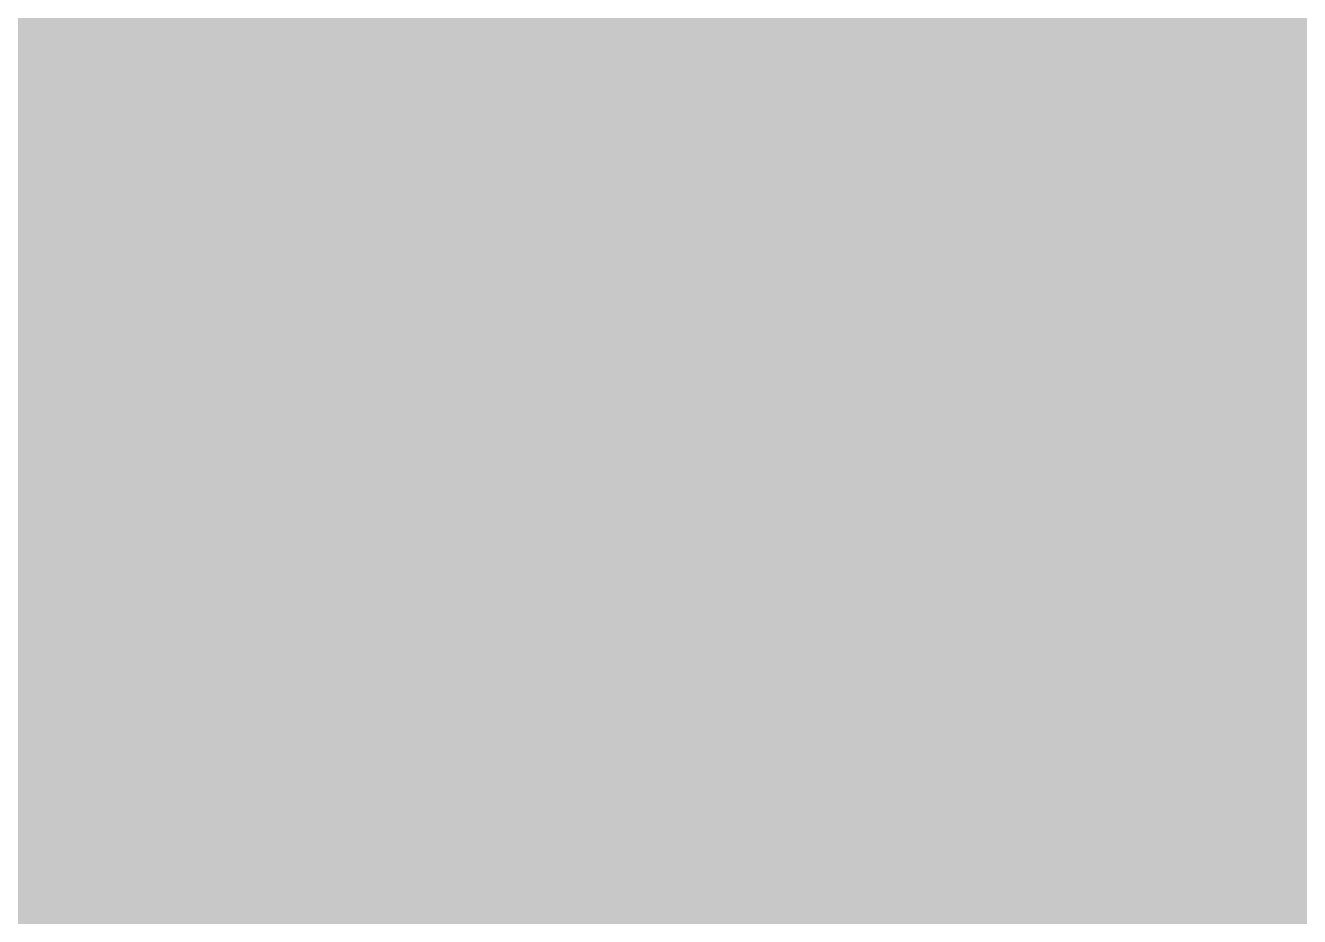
# Model space of a CAD drawing. Header units: inches. Extents: x -3 to 117, y 0 to 53.
# Drawn here: x 6.889 to 7.456, y 30.416 to 30.813 of the extents above; entities that cross this region are included whole.
import ezdxf

# ---------------------------------------------------------------- set-up
doc = ezdxf.new("R2010")
doc.units = ezdxf.units.IN
for name, color, linetype in [('Bottom Layer', 5, 'Continuous'), ('Bottom Solder', 6, 'Continuous'), ('GND', 76, 'Continuous'), ('Multi-Layer', 9, 'Continuous'), ('Power', 16, 'Continuous'), ('Top Layer', 1, 'Continuous'), ('Top Overlay', 2, 'Continuous'), ('Top Solder', 216, 'Continuous')]:
    doc.layers.add(name, color=color, linetype=linetype)

# ---------------------------------------------------------------- blocks, each defined once
blk = doc.blocks.new('CONN_TH_3P_P2_00_TE_292253_3_52')
at = {"layer": 'Bottom Layer'}
h = blk.add_hatch(color=5, dxfattribs=at)
edge = h.paths.add_edge_path()
edge.add_arc((-0.0254, 0), 0.762, 0, 360)
at = {"layer": 'Bottom Solder'}
h = blk.add_hatch(color=6, dxfattribs=at)
edge = h.paths.add_edge_path()
edge.add_arc((-0.0254, 0), 0.8636, 0, 360)
at = {"layer": 'GND'}
h = blk.add_hatch(color=76, dxfattribs=at)
edge = h.paths.add_edge_path()
edge.add_arc((-0.0254, 0), 0.762, 0, 360)
at = {"layer": 'Multi-Layer'}
h = blk.add_hatch(color=9, dxfattribs=at)
edge = h.paths.add_edge_path()
edge.add_arc((-0.0254, 0), 0.762, 0, 360)
at = {"layer": 'Power'}
h = blk.add_hatch(color=16, dxfattribs=at)
edge = h.paths.add_edge_path()
edge.add_arc((-0.0254, 0), 0.762, 0, 360)
at = {"layer": 'Top Layer'}
h = blk.add_hatch(color=1, dxfattribs=at)
edge = h.paths.add_edge_path()
edge.add_arc((-0.0254, 0), 0.762, 0, 360)
at = {"layer": 'Top Solder'}
h = blk.add_hatch(color=216, dxfattribs=at)
edge = h.paths.add_edge_path()
edge.add_arc((-0.0254, 0), 0.8636, 0, 360)
at = {"layer": 'Top Overlay'}
blk.add_lwpolyline([(3.6002, 0, 0.254, 0.254, 0), (-4.19989, 0, 0.254, 0.254, 0)], format="xyseb", dxfattribs=at)
blk.add_lwpolyline([(3.6002, 0, 0.254, 0.254, 0), (-4.19989, 0, 0.254, 0.254, 0)], format="xyseb", dxfattribs=at)

msp = doc.modelspace()

# ---------------------------------------------------------------- hatches: boundary and pattern name
at = {"layer": 'Bottom Layer'}
msp.add_hatch(color=5, dxfattribs=at).paths.add_polyline_path([(19.431, 27.9654), (12.4206, 27.9654), (12.4206, 30.1244), (7.57205, 30.1244), (7.42796, 30.20759), (7.16956, 30.27683), (6.90204, 30.27683), (6.64364, 30.20759), (6.49955, 30.1244), (0.381, 30.1244), (0.381, 32.6644), (6.0198, 32.6644), (6.0198, 32.24482), (8.0518, 32.24482), (8.0518, 32.6644), (12.2936, 32.6644), (12.2936, 34.6964), (19.431, 34.6964)])

# ---------------------------------------------------------------- block references
at = {"rotation": 270}
msp.add_blockref('CONN_TH_3P_P2_00_TE_292253_3_52', (7.0358, 31.26082), dxfattribs=at)

doc.saveas('drawing.dxf')
